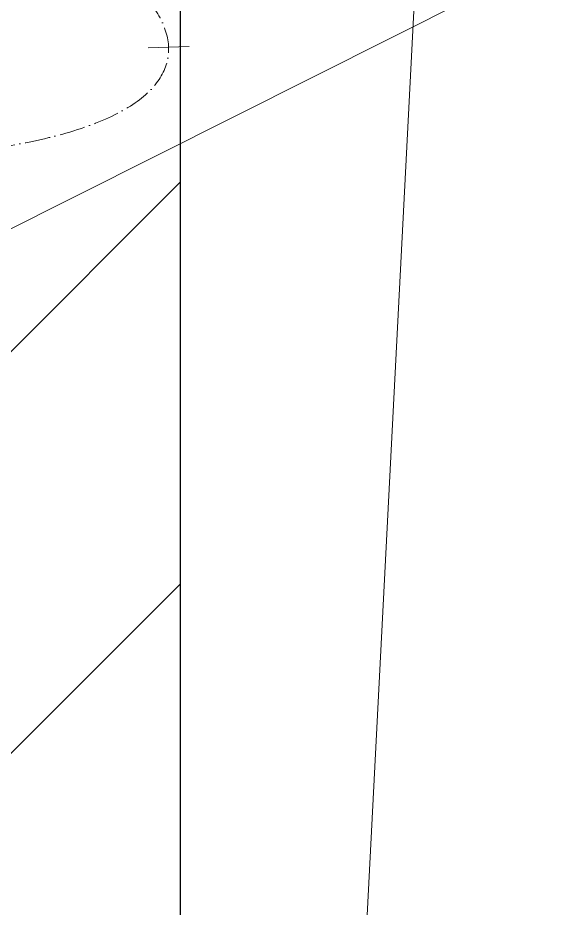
# Model space of a CAD drawing. Header units: millimetres. Extents: x -88595 to 880822, y -1054509 to -148035.
# Drawn here: x 189324.6 to 189538.8, y -272637.2 to -272289.1 of the extents above; entities that cross this region are included whole.
import ezdxf

# ---------------------------------------------------------------- set-up
doc = ezdxf.new("R2010")
doc.units = ezdxf.units.MM
doc.linetypes.add('$3$ADSK_Осевая', pattern=[14, 10, -2, 0, -2])
for name, color, linetype, lineweight in [('Аннотация', 7, 'Continuous', 20), ('Оборудование', 7, 'Continuous', 18), ('Стены наружные', 7, 'Continuous', 18), ('Трубопроводы', 7, 'Continuous', 18)]:
    doc.layers.add(name, color=color, linetype=linetype, lineweight=lineweight)

# ---------------------------------------------------------------- blocks, each defined once
blk = doc.blocks.new('1 этаж')
at = {"lineweight": 18}
blk.add_line((225517.71, 654257.6), (225641.47, 656656.14), dxfattribs=at)
at = {"layer": 'Стены наружные', "lineweight": 30}
blk.add_line((225517.71, 654257.6), (225517.71, 656767.6), dxfattribs=at)
at = {"layer": 'Стены наружные', "linetype": 'Continuous', "lineweight": 9}
for p, q in [((225397.71, 655841.36), (225517.71, 655961.36)), ((225397.71, 655684.2), (225517.71, 655804.2))]:
    blk.add_line(p, q, dxfattribs=at)

msp = doc.modelspace()

# ---------------------------------------------------------------- linework, layer by layer
at = {"layer": 'Аннотация'}
msp.add_line((189126.74, -272469.4), (190497.8, -271781.63), dxfattribs=at)
at = {"layer": 'Трубопроводы', "color": 24, "true_color": 0xa52900}
msp.add_line((189375.62, -272300.85), (189391.61, -272300.26), dxfattribs=at)
at = {"layer": 'Трубопроводы', "color": 24, "linetype": '$3$ADSK_Осевая', "true_color": 0xa52900}
msp.add_open_spline([(189243.25, -272344.59), (189508.16, -272344.59), (189363.15, -272206.23), (189098.25, -272206.23)], degree=3, dxfattribs=at)

# ---------------------------------------------------------------- block references
at = {"layer": 'Оборудование', "color": 5, "true_color": 0x0000ff}
msp.add_blockref('1 этаж', (-36129.46, -928314.54), dxfattribs=at)

doc.saveas('drawing.dxf')
